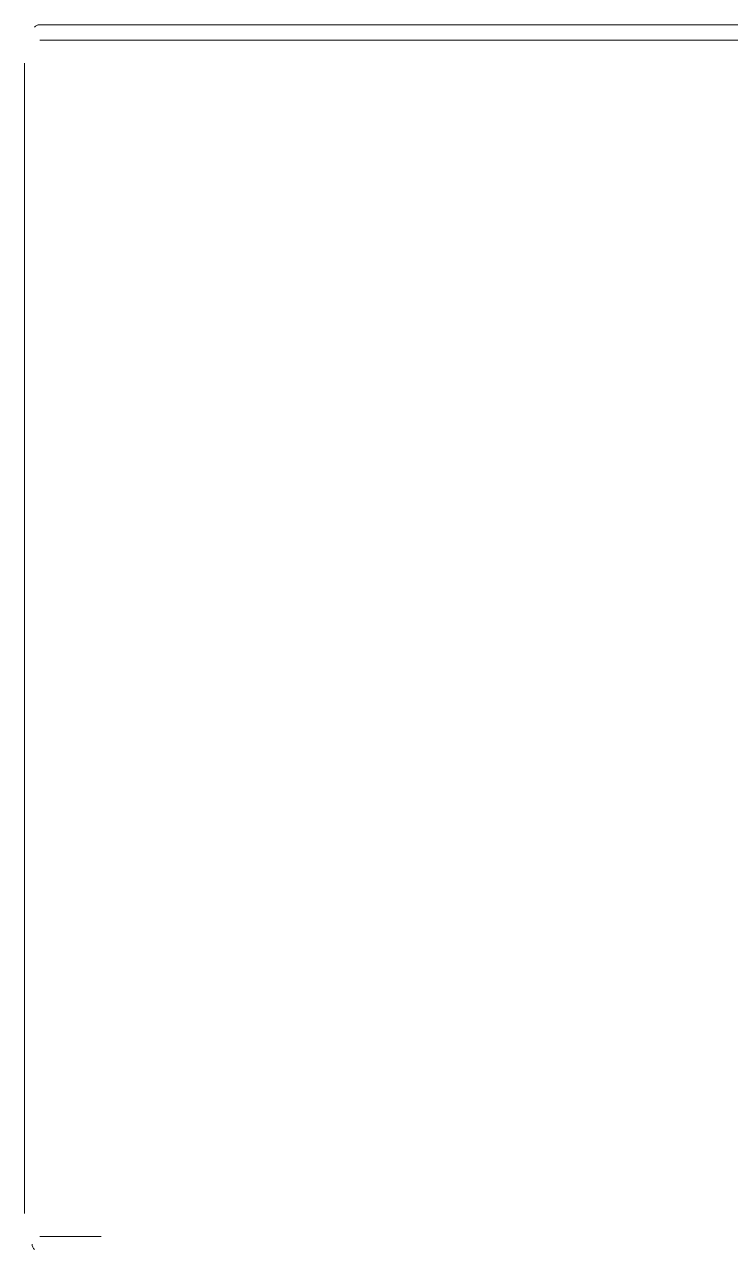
# Model space of a CAD drawing. Header units: millimetres. Extents: x 586.5 to 618.3, y 239.1 to 272.6.
# Drawn here: x 593.002 to 593.462, y 269.462 to 270.261 of the extents above; entities that cross this region are included whole.
import ezdxf

# ---------------------------------------------------------------- set-up
doc = ezdxf.new("R2010")
doc.units = ezdxf.units.MM
doc.header["$LTSCALE"] = 75
doc.layers.add('A Mobiliário LRZ', color=253, linetype='Continuous', lineweight=9)

msp = doc.modelspace()

# ---------------------------------------------------------------- linework, layer by layer
at = {"layer": 'A Mobiliário LRZ'}
for p, q in [((593.01205, 270.2604), (593.01204, 270.2604)), ((593.01204, 270.2604), (593.01208, 270.2604)), ((593.0121, 270.2604), (593.01205, 270.2604)), ((593.01208, 270.2604), (593.01217, 270.2604)), ((593.01221, 270.2604), (593.0121, 270.2604)), ((593.01217, 270.2604), (593.01233, 270.2604)), ((593.01239, 270.2604), (593.01221, 270.2604)), ((593.01233, 270.2604), (593.01255, 270.2604)), ((593.01263, 270.2604), (593.01239, 270.2604)), ((593.01255, 270.2604), (593.01284, 270.2604)), ((593.01293, 270.2604), (593.01263, 270.2604)), ((593.01284, 270.2604), (593.01319, 270.2604)), ((593.01329, 270.2604), (593.01293, 270.2604)), ((593.01319, 270.2604), (593.0136, 270.2604)), ((593.01372, 270.2604), (593.01329, 270.2604)), ((593.0136, 270.2604), (593.01407, 270.2604)), ((593.01421, 270.2604), (593.01372, 270.2604)), ((593.01407, 270.2604), (593.01461, 270.2604)), ((593.01476, 270.2604), (593.01421, 270.2604)), ((593.01461, 270.2604), (593.0152, 270.2604)), ((593.01537, 270.2604), (593.01476, 270.2604)), ((593.0152, 270.2604), (593.01585, 270.2604)), ((593.01604, 270.2604), (593.01537, 270.2604)), ((593.01585, 270.2604), (593.01656, 270.2604)), ((593.01677, 270.2604), (593.01604, 270.2604)), ((593.01656, 270.2604), (593.01733, 270.2604)), ((593.01755, 270.2604), (593.01677, 270.2604)), ((593.01733, 270.2604), (593.01815, 270.2604)), ((593.01838, 270.2604), (593.01755, 270.2604)), ((593.01815, 270.2604), (593.01903, 270.2604)), ((593.01928, 270.2604), (593.01838, 270.2604)), ((593.01903, 270.2604), (593.01996, 270.2604)), ((593.02022, 270.2604), (593.01928, 270.2604)), ((593.01996, 270.2604), (593.02094, 270.2604)), ((593.02121, 270.2604), (593.02022, 270.2604)), ((593.02094, 270.2604), (593.02197, 270.2604)), ((593.02226, 270.2604), (593.02121, 270.2604)), ((593.02197, 270.2604), (593.02305, 270.2604)), ((593.02335, 270.2604), (593.02226, 270.2604)), ((593.02305, 270.2604), (593.02418, 270.2604)), ((593.02449, 270.2604), (593.02335, 270.2604)), ((593.02418, 270.2604), (593.02534, 270.2604)), ((593.02567, 270.2604), (593.02449, 270.2604)), ((593.02534, 270.2604), (593.02656, 270.2604)), ((593.02689, 270.2604), (593.02567, 270.2604)), ((593.02656, 270.2604), (593.02781, 270.2604)), ((593.02816, 270.2604), (593.02689, 270.2604)), ((593.02781, 270.2604), (593.0291, 270.2604)), ((593.02946, 270.2604), (593.02816, 270.2604)), ((593.0291, 270.2604), (593.03043, 270.2604)), ((593.0308, 270.2604), (593.02946, 270.2604)), ((593.03043, 270.2604), (593.03179, 270.2604)), ((593.03217, 270.2604), (593.0308, 270.2604)), ((593.03179, 270.2604), (593.03319, 270.2604)), ((593.03357, 270.2604), (593.03217, 270.2604)), ((593.03319, 270.2604), (593.03462, 270.2604)), ((593.03501, 270.2604), (593.03357, 270.2604)), ((593.03462, 270.2604), (593.03607, 270.2604)), ((593.03647, 270.2604), (593.03501, 270.2604)), ((593.03607, 270.2604), (593.03755, 270.2604)), ((593.03795, 270.2604), (593.03647, 270.2604)), ((593.03755, 270.2604), (593.03905, 270.2604)), ((593.03946, 270.2604), (593.03795, 270.2604)), ((593.03905, 270.2604), (593.04057, 270.2604)), ((593.04099, 270.2604), (593.03946, 270.2604)), ((593.04057, 270.2604), (593.04212, 270.2604)), ((593.04254, 270.2604), (593.04099, 270.2604)), ((593.04212, 270.2604), (593.04367, 270.2604)), ((593.0441, 270.2604), (593.04254, 270.2604)), ((593.04367, 270.2604), (593.04524, 270.2604)), ((593.04567, 270.2604), (593.0441, 270.2604)), ((593.04524, 270.2604), (593.04683, 270.2604)), ((593.04725, 270.2604), (593.04567, 270.2604)), ((593.04683, 270.2604), (593.04842, 270.2604)), ((593.04885, 270.2604), (593.04725, 270.2604)), ((593.04842, 270.2604), (593.05001, 270.2604)), ((593.05044, 270.2604), (593.04885, 270.2604)), ((593.05001, 270.2604), (593.05161, 270.2604)), ((593.05204, 270.2604), (593.05044, 270.2604)), ((593.05161, 270.2604), (593.05204, 270.2604)), ((593.64704, 270.2604), (593.05204, 270.2604)), ((593.05204, 270.2604), (593.64704, 270.2604)), ((593.01204, 270.2504), (593.01208, 270.2504)), ((593.01208, 270.2504), (593.01217, 270.2504)), ((593.01217, 270.2504), (593.01233, 270.2504)), ((593.01233, 270.2504), (593.01255, 270.2504)), ((593.01255, 270.2504), (593.01284, 270.2504)), ((593.01284, 270.2504), (593.01319, 270.2504)), ((593.01319, 270.2504), (593.0136, 270.2504)), ((593.0136, 270.2504), (593.01407, 270.2504)), ((593.01407, 270.2504), (593.01461, 270.2504)), ((593.01461, 270.2504), (593.0152, 270.2504)), ((593.0152, 270.2504), (593.01585, 270.2504)), ((593.01585, 270.2504), (593.01656, 270.2504)), ((593.01656, 270.2504), (593.01733, 270.2504)), ((593.01733, 270.2504), (593.01815, 270.2504)), ((593.01815, 270.2504), (593.01903, 270.2504)), ((593.01903, 270.2504), (593.01996, 270.2504)), ((593.01996, 270.2504), (593.02094, 270.2504)), ((593.02094, 270.2504), (593.02197, 270.2504)), ((593.02197, 270.2504), (593.02305, 270.2504)), ((593.02305, 270.2504), (593.02418, 270.2504)), ((593.02418, 270.2504), (593.02534, 270.2504)), ((593.02534, 270.2504), (593.02656, 270.2504)), ((593.02656, 270.2504), (593.02781, 270.2504)), ((593.02781, 270.2504), (593.0291, 270.2504)), ((593.0291, 270.2504), (593.03043, 270.2504)), ((593.03043, 270.2504), (593.03179, 270.2504)), ((593.03179, 270.2504), (593.03319, 270.2504)), ((593.03319, 270.2504), (593.03462, 270.2504)), ((593.03462, 270.2504), (593.03607, 270.2504)), ((593.03607, 270.2504), (593.03755, 270.2504)), ((593.03755, 270.2504), (593.03905, 270.2504)), ((593.03905, 270.2504), (593.04057, 270.2504)), ((593.04057, 270.2504), (593.04212, 270.2504)), ((593.04212, 270.2504), (593.04367, 270.2504)), ((593.04367, 270.2504), (593.04524, 270.2504)), ((593.04524, 270.2504), (593.04683, 270.2504)), ((593.04683, 270.2504), (593.04842, 270.2504)), ((593.04842, 270.2504), (593.05001, 270.2504)), ((593.05001, 270.2504), (593.05161, 270.2504)), ((593.05161, 270.2504), (593.05204, 270.2504)), ((593.05204, 270.2504), (593.64704, 270.2504)), ((593.00204, 270.2354), (593.00204, 269.4854)), ((593.01205, 269.4704), (593.01204, 269.4704)), ((593.0121, 269.4704), (593.01205, 269.4704)), ((593.01221, 269.4704), (593.0121, 269.4704)), ((593.01239, 269.4704), (593.01221, 269.4704)), ((593.01263, 269.4704), (593.01239, 269.4704)), ((593.01293, 269.4704), (593.01263, 269.4704)), ((593.01329, 269.4704), (593.01293, 269.4704)), ((593.01372, 269.4704), (593.01329, 269.4704)), ((593.01421, 269.4704), (593.01372, 269.4704)), ((593.01476, 269.4704), (593.01421, 269.4704)), ((593.01537, 269.4704), (593.01476, 269.4704)), ((593.01604, 269.4704), (593.01537, 269.4704)), ((593.01677, 269.4704), (593.01604, 269.4704)), ((593.01755, 269.4704), (593.01677, 269.4704)), ((593.01838, 269.4704), (593.01755, 269.4704)), ((593.01928, 269.4704), (593.01838, 269.4704)), ((593.02022, 269.4704), (593.01928, 269.4704)), ((593.02121, 269.4704), (593.02022, 269.4704)), ((593.02226, 269.4704), (593.02121, 269.4704)), ((593.02335, 269.4704), (593.02226, 269.4704)), ((593.02449, 269.4704), (593.02335, 269.4704)), ((593.02567, 269.4704), (593.02449, 269.4704)), ((593.02689, 269.4704), (593.02567, 269.4704)), ((593.02816, 269.4704), (593.02689, 269.4704)), ((593.02946, 269.4704), (593.02816, 269.4704)), ((593.0308, 269.4704), (593.02946, 269.4704)), ((593.03217, 269.4704), (593.0308, 269.4704)), ((593.03357, 269.4704), (593.03217, 269.4704)), ((593.03501, 269.4704), (593.03357, 269.4704)), ((593.03647, 269.4704), (593.03501, 269.4704)), ((593.03795, 269.4704), (593.03647, 269.4704)), ((593.03946, 269.4704), (593.03795, 269.4704)), ((593.04099, 269.4704), (593.03946, 269.4704)), ((593.04254, 269.4704), (593.04099, 269.4704)), ((593.0441, 269.4704), (593.04254, 269.4704)), ((593.04567, 269.4704), (593.0441, 269.4704)), ((593.04725, 269.4704), (593.04567, 269.4704)), ((593.04885, 269.4704), (593.04725, 269.4704)), ((593.05044, 269.4704), (593.04885, 269.4704)), ((593.05204, 269.4704), (593.05044, 269.4704))]:
    msp.add_line(p, q, dxfattribs=at)
for centre, start, end in [((593.01204, 270.2554), 90, 135), ((593.01204, 270.2654), 255, 270), ((593.01204, 270.2654), 270, 277.62999), ((593.01204, 269.4654), 180, 225)]:
    msp.add_arc(centre, 0.005, start, end, dxfattribs=at)

doc.saveas('drawing.dxf')
